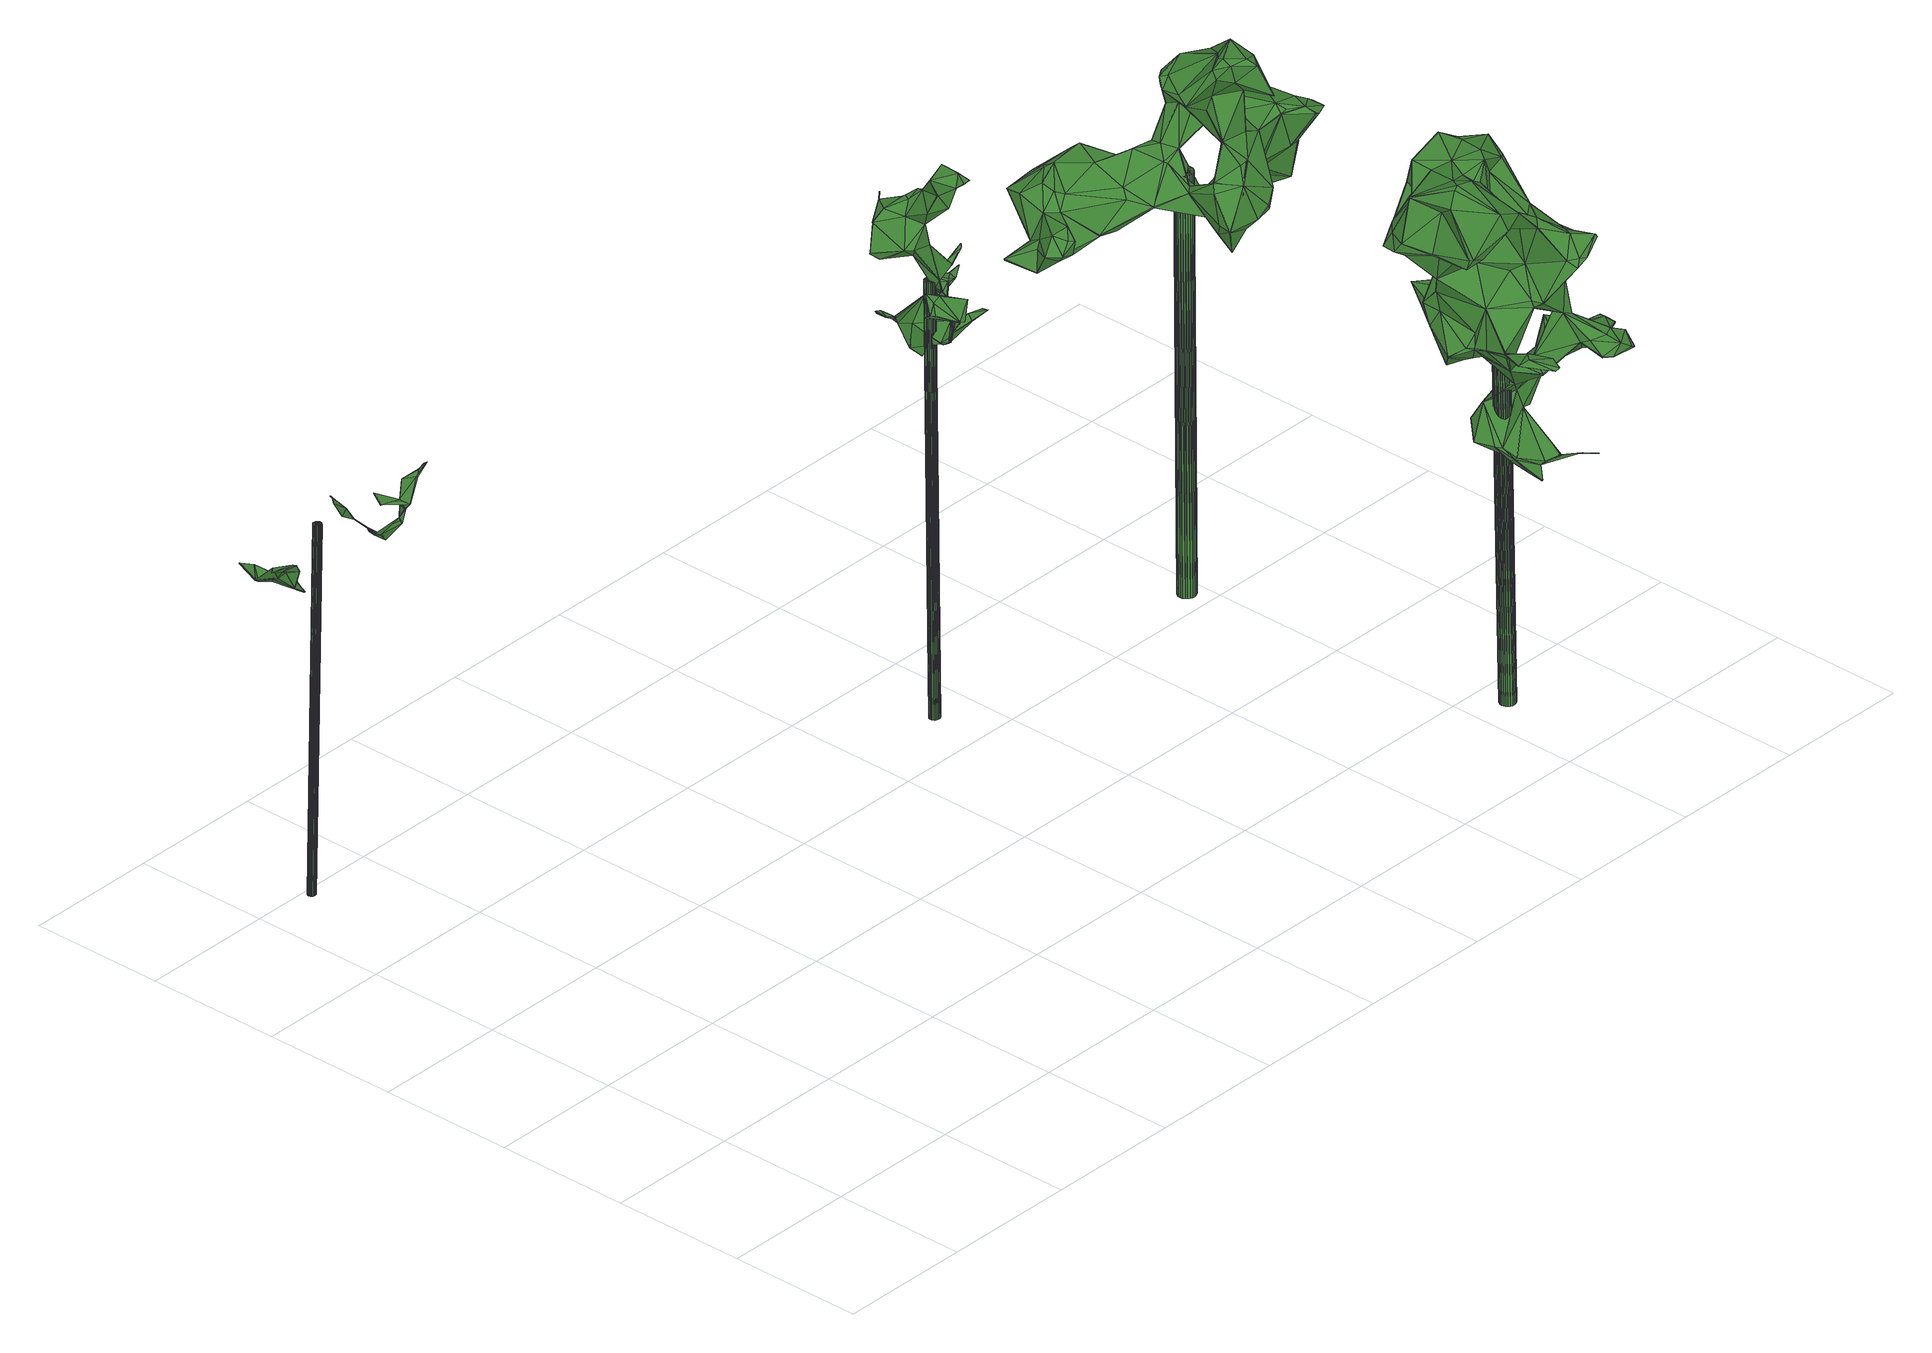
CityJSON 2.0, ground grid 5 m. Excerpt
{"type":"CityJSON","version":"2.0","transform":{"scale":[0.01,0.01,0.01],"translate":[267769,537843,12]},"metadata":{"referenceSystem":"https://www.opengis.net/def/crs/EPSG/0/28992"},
"CityObjects":{
"tree1":{"type":"SolitaryVegetationObject","attributes":{"gtid":176,"crown_width_m":4.03,"crown_median_z":27.04,"crown_r50_m":0.218,"crown_porosity":0.957,"trunk_H_m":14.08,"trunk_DBH_m":0.295,"trunk_radius_m":0.147,"trunk_base_height_m":12.96,"original_gtid":"192"},"geometry":[{"type":"Solid","lod":"3","boundaries":[[[[0,1,2]],[[3,4,5]],[[6,7,8]],[[6,8,9]],[[10,11,12]],[[3,13,4]],[[14,15,16]],[[17,18,19]],[[20,18,17]],[[21,22,23]],[[24,25,26]],[[11,26,25]],[[27,22,21]],[[28,29,5]],[[30,31,32]],[[33,34,35]],[[20,36,0]],[[17,37,20]],[[38,15,39]],[[40,41,42]],[[40,42,29]],[[43,44,45]],[[11,46,47]],[[11,47,48]],[[13,3,49]],[[4,13,50]],[[51,52,49]],[[51,53,52]],[[54,41,40]],[[24,55,47]],[[24,47,19]],[[4,50,28]],[[56,12,19]],[[50,13,57]],[[58,59,60]],[[38,59,58]],[[7,44,8]],[[61,56,10]],[[20,1,36]],[[0,36,1]],[[10,19,18]],[[19,10,56]],[[57,62,50]],[[35,9,43]],[[63,64,30]],[[5,53,51]],[[3,51,49]],[[33,35,43]],[[5,4,28]],[[0,18,20]],[[35,6,9]],[[44,65,45]],[[44,7,65]],[[66,34,67]],[[68,45,65]],[[44,9,8]],[[33,43,45]],[[10,18,46]],[[69,62,57]],[[70,62,69]],[[6,34,66]],[[33,45,68]],[[66,63,42]],[[5,51,3]],[[6,35,34]],[[71,58,72]],[[73,21,23]],[[74,27,75]],[[16,71,76]],[[74,22,27]],[[66,42,41]],[[75,77,74]],[[70,78,79]],[[33,78,67]],[[48,80,26]],[[76,26,80]],[[33,67,34]],[[81,12,56]],[[2,1,37]],[[2,37,46]],[[32,82,30]],[[9,44,43]],[[15,38,16]],[[1,20,37]],[[17,19,47]],[[49,57,13]],[[48,47,55]],[[15,14,83]],[[14,80,55]],[[15,83,39]],[[84,39,83]],[[85,86,73]],[[74,86,22]],[[87,49,52]],[[5,29,52]],[[5,52,53]],[[11,25,12]],[[12,25,19]],[[39,59,38]],[[38,58,16]],[[16,58,71]],[[88,89,75]],[[60,90,91]],[[72,90,71]],[[77,89,91]],[[77,75,89]],[[91,90,27]],[[60,92,90]],[[71,90,92]],[[27,90,75]],[[93,12,81]],[[81,61,93]],[[56,61,81]],[[93,10,12]],[[10,93,61]],[[48,26,11]],[[46,11,10]],[[67,78,94]],[[67,94,69]],[[54,95,41]],[[7,41,95]],[[73,23,85]],[[75,90,72]],[[88,75,72]],[[70,94,78]],[[69,94,70]],[[63,66,64]],[[66,67,64]],[[30,64,31]],[[89,88,60]],[[88,72,60]],[[58,60,72]],[[18,0,2]],[[18,2,46]],[[96,95,97]],[[54,97,95]],[[91,89,60]],[[64,67,31]],[[32,31,69]],[[67,69,31]],[[29,97,40]],[[28,97,29]],[[30,82,63]],[[24,19,25]],[[14,55,24]],[[24,26,14]],[[21,77,91]],[[27,21,91]],[[85,22,86]],[[73,86,21]],[[29,42,63]],[[50,97,28]],[[26,92,83]],[[26,83,14]],[[57,49,87]],[[40,97,54]],[[92,84,83]],[[85,23,22]],[[46,37,47]],[[77,21,86]],[[74,77,86]],[[37,17,47]],[[76,80,16]],[[32,69,82]],[[14,16,80]],[[55,80,48]],[[29,63,82]],[[84,59,39]],[[71,92,76]],[[26,76,92]],[[70,79,96]],[[62,70,96]],[[78,98,79]],[[62,96,97]],[[62,97,50]],[[87,82,69]],[[57,87,69]],[[87,52,82]],[[29,82,52]],[[68,79,98]],[[79,68,65]],[[79,65,96]],[[68,98,33]],[[78,33,98]],[[6,99,7]],[[92,59,84]],[[92,60,59]],[[96,65,95]],[[7,95,65]],[[66,99,6]],[[66,41,99]],[[7,99,41]],[[100,101,102]],[[100,102,103]],[[103,102,104]],[[103,104,105]],[[102,101,106]],[[102,106,104]],[[104,106,107]],[[104,107,105]],[[106,101,108]],[[106,108,107]],[[107,108,109]],[[107,109,105]],[[108,101,110]],[[108,110,109]],[[109,110,111]],[[109,111,105]],[[110,101,112]],[[110,112,111]],[[111,112,113]],[[111,113,105]],[[112,101,114]],[[112,114,113]],[[113,114,115]],[[113,115,105]],[[114,101,116]],[[114,116,115]],[[115,116,117]],[[115,117,105]],[[116,101,118]],[[116,118,117]],[[117,118,119]],[[117,119,105]],[[118,101,120]],[[118,120,119]],[[119,120,121]],[[119,121,105]],[[120,101,122]],[[120,122,121]],[[121,122,123]],[[121,123,105]],[[122,101,124]],[[122,124,123]],[[123,124,125]],[[123,125,105]],[[124,101,126]],[[124,126,125]],[[125,126,127]],[[125,127,105]],[[126,101,128]],[[126,128,127]],[[127,128,129]],[[127,129,105]],[[128,101,130]],[[128,130,129]],[[129,130,131]],[[129,131,105]],[[130,101,132]],[[130,132,131]],[[131,132,133]],[[131,133,105]],[[132,101,134]],[[132,134,133]],[[133,134,135]],[[133,135,105]],[[134,101,136]],[[134,136,135]],[[135,136,137]],[[135,137,105]],[[136,101,138]],[[136,138,137]],[[137,138,139]],[[137,139,105]],[[138,101,140]],[[138,140,139]],[[139,140,141]],[[139,141,105]],[[140,101,142]],[[140,142,141]],[[141,142,143]],[[141,143,105]],[[142,101,144]],[[142,144,143]],[[143,144,145]],[[143,145,105]],[[144,101,146]],[[144,146,145]],[[145,146,147]],[[145,147,105]],[[146,101,148]],[[146,148,147]],[[147,148,149]],[[147,149,105]],[[148,101,100]],[[148,100,149]],[[149,100,103]],[[149,103,105]]]]}]},
"tree2":{"type":"SolitaryVegetationObject","attributes":{"gtid":98,"crown_width_m":4.75,"crown_median_z":29.79,"crown_r50_m":0.295,"crown_porosity":0.935,"trunk_H_m":16.64,"trunk_DBH_m":0.398,"trunk_radius_m":0.199,"trunk_base_height_m":13.15,"original_gtid":"106"},"geometry":[{"type":"Solid","lod":"3","boundaries":[[[[150,151,152]],[[153,154,155]],[[156,157,155]],[[158,159,160]],[[161,162,163]],[[164,165,166]],[[167,166,165]],[[168,169,170]],[[171,172,173]],[[174,175,152]],[[176,177,178]],[[167,179,180]],[[181,182,183]],[[184,157,156]],[[153,185,186]],[[187,185,153]],[[188,152,175]],[[189,190,191]],[[192,193,185]],[[194,195,169]],[[196,197,198]],[[176,199,200]],[[201,172,171]],[[201,171,202]],[[203,204,152]],[[205,206,204]],[[207,208,209]],[[210,182,211]],[[212,195,194]],[[184,156,186]],[[174,152,206]],[[213,198,214]],[[215,216,217]],[[218,200,219]],[[211,182,181]],[[220,221,222]],[[223,222,221]],[[224,225,226]],[[227,205,228]],[[227,228,229]],[[154,230,155]],[[158,150,152]],[[209,218,231]],[[232,170,169]],[[233,234,235]],[[236,235,234]],[[202,237,201]],[[157,238,155]],[[157,184,238]],[[192,238,193]],[[231,239,209]],[[167,180,166]],[[240,196,241]],[[174,227,242]],[[161,243,162]],[[244,245,246]],[[205,247,228]],[[248,249,250]],[[238,184,193]],[[224,251,211]],[[252,249,253]],[[252,253,248]],[[231,254,181]],[[255,256,257]],[[202,258,259]],[[187,192,185]],[[203,205,204]],[[152,151,203]],[[260,261,237]],[[220,262,260]],[[222,262,220]],[[263,217,178]],[[264,265,266]],[[153,155,187]],[[238,187,155]],[[241,267,268]],[[151,269,270]],[[252,200,199]],[[257,256,232]],[[261,271,201]],[[272,273,197]],[[248,253,249]],[[274,172,271]],[[274,271,173]],[[274,173,172]],[[252,275,210]],[[270,269,276]],[[242,175,174]],[[242,227,175]],[[191,277,189]],[[278,279,280]],[[166,250,281]],[[282,283,246]],[[280,282,246]],[[284,268,285]],[[273,213,214]],[[236,286,235]],[[250,166,248]],[[287,159,158]],[[239,275,207]],[[183,275,239]],[[169,168,178]],[[203,270,205]],[[288,255,289]],[[255,290,170]],[[255,170,291]],[[281,199,216]],[[194,292,212]],[[151,270,203]],[[293,294,233]],[[244,294,293]],[[295,190,296]],[[297,226,225]],[[231,218,251]],[[198,197,214]],[[226,251,224]],[[298,161,299]],[[298,299,277]],[[250,249,281]],[[264,222,230]],[[155,230,156]],[[163,296,190]],[[163,190,189]],[[227,174,206]],[[227,206,205]],[[211,225,224]],[[285,282,300]],[[285,300,284]],[[190,298,191]],[[277,191,298]],[[301,267,213]],[[198,213,196]],[[210,275,182]],[[302,303,223]],[[293,304,289]],[[178,168,263]],[[285,305,266]],[[243,298,190]],[[289,165,306]],[[307,308,309]],[[243,190,295]],[[166,180,248]],[[244,310,245]],[[234,241,293]],[[264,262,222]],[[222,223,311]],[[222,311,186]],[[182,275,183]],[[201,237,261]],[[302,223,221]],[[220,260,237]],[[251,219,210]],[[260,262,264]],[[283,282,285]],[[309,308,158]],[[229,309,158]],[[305,285,267]],[[283,302,240]],[[234,283,240]],[[302,154,303]],[[240,272,196]],[[169,178,177]],[[169,177,194]],[[177,292,194]],[[276,269,312]],[[276,235,270]],[[296,163,162]],[[211,251,210]],[[288,290,255]],[[297,181,226]],[[204,313,152]],[[206,152,313]],[[206,313,204]],[[192,187,238]],[[186,156,230]],[[186,230,222]],[[153,303,154]],[[233,236,293]],[[233,276,236]],[[233,235,276]],[[312,314,307]],[[267,285,268]],[[301,213,258]],[[301,258,267]],[[281,249,252]],[[297,211,181]],[[270,247,205]],[[314,269,160]],[[168,290,263]],[[170,290,168]],[[166,215,164]],[[179,296,162]],[[166,281,215]],[[286,247,270]],[[295,296,179]],[[295,179,167]],[[243,161,298]],[[283,266,302]],[[285,266,283]],[[189,299,163]],[[163,299,161]],[[209,200,218]],[[282,278,310]],[[282,315,278]],[[241,234,240]],[[237,221,220]],[[295,316,243]],[[213,241,196]],[[167,316,295]],[[179,162,316]],[[181,183,231]],[[315,317,278]],[[280,279,317]],[[226,181,254]],[[297,225,211]],[[284,318,319]],[[277,299,189]],[[292,177,257]],[[255,177,289]],[[234,233,283]],[[259,258,213]],[[162,243,316]],[[200,320,219]],[[252,207,275]],[[319,180,179]],[[316,167,304]],[[179,304,319]],[[316,304,179]],[[293,284,304]],[[215,217,164]],[[304,284,319]],[[267,241,213]],[[321,271,261]],[[173,271,171]],[[271,321,322]],[[246,278,280]],[[246,233,294]],[[244,246,294]],[[226,254,251]],[[246,283,233]],[[231,183,239]],[[231,251,254]],[[307,286,236]],[[245,310,278]],[[278,317,279]],[[150,160,151]],[[269,151,160]],[[252,199,281]],[[199,176,216]],[[290,306,263]],[[290,288,306]],[[165,164,306]],[[282,323,315]],[[252,210,320]],[[280,323,282]],[[252,320,200]],[[252,208,207]],[[248,208,252]],[[248,180,208]],[[209,239,207]],[[153,223,303]],[[212,292,257]],[[304,167,165]],[[304,165,289]],[[193,184,185]],[[236,234,293]],[[227,229,188]],[[255,257,177]],[[293,289,177]],[[293,177,176]],[[302,272,240]],[[272,221,259]],[[270,235,286]],[[201,271,172]],[[257,232,212]],[[152,188,229]],[[158,152,229]],[[314,159,287]],[[160,159,314]],[[186,185,184]],[[312,269,314]],[[287,158,308]],[[287,308,291]],[[266,324,264]],[[212,232,195]],[[169,195,232]],[[202,259,237]],[[259,221,237]],[[246,245,278]],[[315,323,317]],[[302,221,272]],[[241,268,293]],[[272,197,196]],[[236,276,307]],[[312,307,276]],[[307,309,247]],[[247,286,307]],[[209,208,325]],[[180,325,208]],[[176,325,318]],[[209,325,176]],[[318,325,319]],[[310,244,300]],[[232,256,170]],[[310,300,282]],[[317,323,280]],[[218,219,251]],[[150,158,160]],[[230,265,264]],[[154,265,230]],[[188,175,227]],[[266,265,302]],[[214,197,273]],[[302,265,154]],[[216,215,281]],[[272,259,273]],[[273,259,213]],[[164,217,263]],[[266,321,324]],[[260,264,324]],[[260,324,261]],[[284,300,318]],[[244,318,300]],[[293,318,244]],[[176,318,293]],[[307,314,256]],[[170,287,291]],[[170,256,287]],[[314,287,256]],[[200,209,176]],[[255,291,308]],[[256,255,308]],[[256,308,307]],[[263,306,164]],[[289,306,288]],[[267,258,305]],[[178,217,176]],[[176,217,216]],[[153,311,223]],[[186,311,153]],[[180,319,325]],[[293,268,284]],[[266,322,321]],[[266,305,322]],[[271,322,171]],[[322,305,258]],[[322,258,171]],[[171,258,202]],[[247,309,228]],[[261,324,321]],[[229,228,309]],[[210,219,320]],[[326,327,328]],[[326,328,329]],[[329,328,330]],[[329,330,331]],[[328,327,332]],[[328,332,330]],[[330,332,333]],[[330,333,331]],[[332,327,334]],[[332,334,333]],[[333,334,335]],[[333,335,331]],[[334,327,336]],[[334,336,335]],[[335,336,337]],[[335,337,331]],[[336,327,338]],[[336,338,337]],[[337,338,339]],[[337,339,331]],[[338,327,340]],[[338,340,339]],[[339,340,341]],[[339,341,331]],[[340,327,342]],[[340,342,341]],[[341,342,343]],[[341,343,331]],[[342,327,344]],[[342,344,343]],[[343,344,345]],[[343,345,331]],[[344,327,346]],[[344,346,345]],[[345,346,347]],[[345,347,331]],[[346,327,348]],[[346,348,347]],[[347,348,349]],[[347,349,331]],[[348,327,350]],[[348,350,349]],[[349,350,351]],[[349,351,331]],[[350,327,352]],[[350,352,351]],[[351,352,353]],[[351,353,331]],[[352,327,354]],[[352,354,353]],[[353,354,355]],[[353,355,331]],[[354,327,356]],[[354,356,355]],[[355,356,357]],[[355,357,331]],[[356,327,358]],[[356,358,357]],[[357,358,359]],[[357,359,331]],[[358,327,360]],[[358,360,359]],[[359,360,361]],[[359,361,331]],[[360,327,362]],[[360,362,361]],[[361,362,363]],[[361,363,331]],[[362,327,364]],[[362,364,363]],[[363,364,365]],[[363,365,331]],[[364,327,366]],[[364,366,365]],[[365,366,367]],[[365,367,331]],[[366,327,368]],[[366,368,367]],[[367,368,369]],[[367,369,331]],[[368,327,370]],[[368,370,369]],[[369,370,371]],[[369,371,331]],[[370,327,372]],[[370,372,371]],[[371,372,373]],[[371,373,331]],[[372,327,374]],[[372,374,373]],[[373,374,375]],[[373,375,331]],[[374,327,326]],[[374,326,375]],[[375,326,329]],[[375,329,331]]]]}]},
"tree3":{"type":"SolitaryVegetationObject","attributes":{"gtid":100,"crown_width_m":7.13,"crown_median_z":28.07,"crown_r50_m":0.398,"crown_porosity":0.909,"trunk_H_m":14.99,"trunk_DBH_m":0.577,"trunk_radius_m":0.289,"trunk_base_height_m":13.08,"original_gtid":"108"},"geometry":[{"type":"Solid","lod":"3","boundaries":[[[[376,377,378]],[[379,380,381]],[[382,381,380]],[[383,384,385]],[[386,387,376]],[[388,386,376]],[[389,390,391]],[[392,393,394]],[[395,381,396]],[[397,398,399]],[[400,401,402]],[[403,404,405]],[[406,407,408]],[[409,410,411]],[[412,393,392]],[[413,414,415]],[[416,417,418]],[[419,420,421]],[[422,418,423]],[[422,423,424]],[[425,426,427]],[[426,428,427]],[[429,400,430]],[[392,431,432]],[[392,432,433]],[[426,434,435]],[[425,435,434]],[[384,436,385]],[[437,438,439]],[[430,400,402]],[[440,441,442]],[[440,442,443]],[[444,445,446]],[[401,447,448]],[[449,448,447]],[[450,451,378]],[[395,452,381]],[[395,439,452]],[[412,453,393]],[[454,424,455]],[[456,438,457]],[[458,459,460]],[[451,461,376]],[[451,376,378]],[[462,463,464]],[[465,394,466]],[[467,468,469]],[[394,408,407]],[[466,394,407]],[[443,470,471]],[[461,388,376]],[[472,473,474]],[[475,476,477]],[[394,393,408]],[[478,479,480]],[[478,481,479]],[[479,481,480]],[[459,412,392]],[[382,469,387]],[[482,483,484]],[[475,435,425]],[[485,453,412]],[[392,394,431]],[[394,465,431]],[[465,414,413]],[[451,450,461]],[[432,486,433]],[[487,410,488]],[[489,384,383]],[[427,475,425]],[[409,435,475]],[[489,490,384]],[[410,491,411]],[[409,426,435]],[[450,396,492]],[[407,406,493]],[[463,433,494]],[[495,496,497]],[[466,407,493]],[[498,499,500]],[[501,502,503]],[[502,419,504]],[[503,502,504]],[[478,480,505]],[[415,414,506]],[[414,507,506]],[[490,489,441]],[[439,395,437]],[[508,509,415]],[[378,395,450]],[[505,390,510]],[[382,511,381]],[[440,443,441]],[[512,513,514]],[[483,515,497]],[[516,517,518]],[[519,520,521]],[[490,436,384]],[[522,443,471]],[[403,523,524]],[[450,395,396]],[[433,459,392]],[[463,459,433]],[[393,525,408]],[[458,447,526]],[[454,527,528]],[[529,530,531]],[[532,533,512]],[[432,415,509]],[[453,429,534]],[[453,534,393]],[[535,536,537]],[[468,471,397]],[[467,471,468]],[[474,487,472]],[[498,538,499]],[[539,540,481]],[[541,441,489]],[[524,517,542]],[[525,393,543]],[[525,543,544]],[[418,545,546]],[[547,542,517]],[[508,497,403]],[[461,450,386]],[[386,388,461]],[[425,434,426]],[[381,511,548]],[[549,550,551]],[[488,410,552]],[[553,481,554]],[[555,482,556]],[[464,557,558]],[[465,413,431]],[[414,559,507]],[[545,528,560]],[[560,483,497]],[[382,467,469]],[[561,540,539]],[[562,505,563]],[[471,470,564]],[[565,564,470]],[[505,566,478]],[[547,517,516]],[[481,567,480]],[[391,390,505]],[[399,398,568]],[[569,529,570]],[[570,529,531]],[[569,571,529]],[[463,460,459]],[[572,573,530]],[[507,574,506]],[[575,573,576]],[[530,573,575]],[[459,458,412]],[[518,517,523]],[[484,483,577]],[[484,577,578]],[[579,445,580]],[[579,581,445]],[[445,558,557]],[[445,557,580]],[[582,551,583]],[[505,567,391]],[[480,567,505]],[[501,503,419]],[[514,513,584]],[[468,438,437]],[[501,419,502]],[[417,406,585]],[[417,585,424]],[[383,385,586]],[[559,466,587]],[[559,587,507]],[[413,432,431]],[[588,485,589]],[[415,506,495]],[[403,590,508]],[[582,591,580]],[[438,468,457]],[[445,539,558]],[[592,556,519]],[[458,589,412]],[[562,593,566]],[[409,411,426]],[[531,530,428]],[[475,477,409]],[[562,566,505]],[[568,398,471]],[[472,594,473]],[[489,523,541]],[[489,518,523]],[[517,524,523]],[[421,504,419]],[[488,382,380]],[[487,474,595]],[[402,596,597]],[[598,597,596]],[[487,599,472]],[[430,544,429]],[[524,557,403]],[[491,569,411]],[[565,470,521]],[[443,521,470]],[[427,476,475]],[[532,514,483]],[[426,411,531]],[[531,411,570]],[[569,570,411]],[[426,531,428]],[[535,596,401]],[[555,403,497]],[[463,600,460]],[[397,471,398]],[[504,511,503]],[[421,511,504]],[[383,586,518]],[[545,454,528]],[[383,518,489]],[[516,518,586]],[[494,601,464]],[[539,462,558]],[[413,415,432]],[[516,436,547]],[[547,436,490]],[[468,397,457]],[[397,456,457]],[[508,415,497]],[[415,495,497]],[[467,382,488]],[[488,599,487]],[[380,599,488]],[[560,546,545]],[[593,562,563]],[[428,444,427]],[[462,539,602]],[[424,585,544]],[[525,544,585]],[[396,511,421]],[[386,503,511]],[[586,385,603]],[[427,444,446]],[[427,446,476]],[[575,444,428]],[[481,553,539]],[[604,553,605]],[[493,417,574]],[[526,589,458]],[[588,589,526]],[[428,530,575]],[[494,464,463]],[[549,606,550]],[[491,595,569]],[[499,606,607]],[[525,585,406]],[[503,492,420]],[[512,514,532]],[[608,584,583]],[[609,483,560]],[[377,468,437]],[[565,521,520]],[[539,553,602]],[[448,449,554]],[[449,447,458]],[[449,458,460]],[[418,422,545]],[[582,564,551]],[[549,551,564]],[[536,593,533]],[[448,593,536]],[[610,565,520]],[[377,437,395]],[[416,574,417]],[[602,553,604]],[[429,544,543]],[[438,452,439]],[[579,575,576]],[[575,445,444]],[[539,445,575]],[[503,420,419]],[[505,510,563]],[[465,559,414]],[[566,448,554]],[[405,442,541]],[[386,511,611]],[[609,560,528]],[[566,554,478]],[[478,554,481]],[[593,563,533]],[[533,563,510]],[[612,557,524]],[[438,456,452]],[[390,389,510]],[[510,389,533]],[[513,533,389]],[[553,554,449]],[[601,590,403]],[[377,395,378]],[[575,579,539]],[[613,506,574]],[[443,542,441]],[[520,614,610]],[[452,379,381]],[[462,600,463]],[[464,558,462]],[[481,540,567]],[[546,560,496]],[[560,497,496]],[[465,466,559]],[[408,525,406]],[[605,602,604]],[[553,449,605]],[[605,449,460]],[[380,379,599]],[[508,590,494]],[[601,494,590]],[[471,467,552]],[[471,552,522]],[[488,552,467]],[[391,540,389]],[[514,577,483]],[[482,515,483]],[[497,515,555]],[[482,555,515]],[[555,592,403]],[[396,381,548]],[[498,482,615]],[[538,616,499]],[[391,567,540]],[[400,429,617]],[[484,578,615]],[[618,402,619]],[[527,454,455]],[[576,620,579]],[[621,620,576]],[[538,622,578]],[[556,482,498]],[[377,376,469]],[[421,492,396]],[[568,471,623]],[[581,612,624]],[[613,416,546]],[[613,574,416]],[[607,606,549]],[[405,404,521]],[[500,614,520]],[[533,625,536]],[[537,536,625]],[[576,594,621]],[[547,490,542]],[[572,594,573]],[[594,576,573]],[[472,626,594]],[[400,447,401]],[[617,447,400]],[[377,469,468]],[[546,416,418]],[[583,591,582]],[[523,403,405]],[[523,405,541]],[[580,591,579]],[[583,627,591]],[[500,499,607]],[[474,572,571]],[[454,545,422]],[[454,422,424]],[[382,611,511]],[[417,424,423]],[[417,423,418]],[[617,526,447]],[[466,493,587]],[[535,537,596]],[[401,596,402]],[[621,623,620]],[[568,623,621]],[[616,538,628]],[[578,628,538]],[[629,628,608]],[[551,550,583]],[[533,513,512]],[[592,404,403]],[[627,583,584]],[[627,584,389]],[[609,532,483]],[[625,532,537]],[[609,537,532]],[[609,528,537]],[[625,533,532]],[[389,584,513]],[[626,472,599]],[[626,599,379]],[[399,452,397]],[[456,397,452]],[[473,572,474]],[[460,600,605]],[[602,600,462]],[[605,600,602]],[[506,496,495]],[[506,613,496]],[[496,613,546]],[[455,424,544]],[[382,387,611]],[[386,611,387]],[[448,566,593]],[[549,565,610]],[[564,565,549]],[[507,587,574]],[[574,587,493]],[[607,614,500]],[[610,614,549]],[[549,614,607]],[[580,612,582]],[[582,612,564]],[[581,564,612]],[[583,629,608]],[[594,572,473]],[[564,581,471]],[[406,417,493]],[[612,580,557]],[[508,630,509]],[[386,492,503]],[[450,492,386]],[[612,443,624]],[[522,624,443]],[[448,536,535]],[[448,535,401]],[[402,618,430]],[[527,455,631]],[[631,619,402]],[[631,455,619]],[[455,618,619]],[[544,430,618]],[[544,618,455]],[[402,597,631]],[[597,598,631]],[[527,631,598]],[[492,421,420]],[[528,527,598]],[[528,598,537]],[[541,442,441]],[[539,579,591]],[[561,591,627]],[[561,627,540]],[[539,591,561]],[[464,601,557]],[[557,601,403]],[[592,555,556]],[[499,616,606]],[[412,589,485]],[[556,498,632]],[[500,632,498]],[[520,632,500]],[[519,556,632]],[[632,520,519]],[[494,630,508]],[[584,577,514]],[[571,569,595]],[[571,595,474]],[[410,595,491]],[[487,595,410]],[[443,524,542]],[[443,612,524]],[[581,623,471]],[[543,393,534]],[[543,534,429]],[[441,542,490]],[[389,540,633]],[[389,633,627]],[[627,633,540]],[[469,376,387]],[[396,548,511]],[[568,626,399]],[[621,626,568]],[[594,626,621]],[[529,572,530]],[[571,572,529]],[[452,626,379]],[[452,399,626]],[[409,634,410]],[[410,634,552]],[[445,634,446]],[[581,634,445]],[[624,634,581]],[[522,634,624]],[[552,634,522]],[[477,634,409]],[[476,634,477]],[[446,634,476]],[[579,623,581]],[[579,620,623]],[[586,603,516]],[[498,622,538]],[[615,578,622]],[[616,628,550]],[[583,550,628]],[[484,615,482]],[[498,615,622]],[[616,550,606]],[[630,486,509]],[[509,486,432]],[[433,486,494]],[[494,486,630]],[[519,521,404]],[[519,404,592]],[[526,617,588]],[[436,603,385]],[[516,603,436]],[[485,588,453]],[[429,453,588]],[[617,429,588]],[[598,596,537]],[[583,628,629]],[[584,628,577]],[[584,608,628]],[[578,577,628]],[[521,443,442]],[[405,521,442]],[[635,636,637]],[[635,637,638]],[[638,637,639]],[[638,639,640]],[[637,636,641]],[[637,641,639]],[[639,641,642]],[[639,642,640]],[[641,636,643]],[[641,643,642]],[[642,643,644]],[[642,644,640]],[[643,636,645]],[[643,645,644]],[[644,645,646]],[[644,646,640]],[[645,636,647]],[[645,647,646]],[[646,647,648]],[[646,648,640]],[[647,636,649]],[[647,649,648]],[[648,649,650]],[[648,650,640]],[[649,636,651]],[[649,651,650]],[[650,651,652]],[[650,652,640]],[[651,636,653]],[[651,653,652]],[[652,653,654]],[[652,654,640]],[[653,636,655]],[[653,655,654]],[[654,655,656]],[[654,656,640]],[[655,636,657]],[[655,657,656]],[[656,657,658]],[[656,658,640]],[[657,636,659]],[[657,659,658]],[[658,659,660]],[[658,660,640]],[[659,636,661]],[[659,661,660]],[[660,661,662]],[[660,662,640]],[[661,636,663]],[[661,663,662]],[[662,663,664]],[[662,664,640]],[[663,636,665]],[[663,665,664]],[[664,665,666]],[[664,666,640]],[[665,636,667]],[[665,667,666]],[[666,667,668]],[[666,668,640]],[[667,636,669]],[[667,669,668]],[[668,669,670]],[[668,670,640]],[[669,636,671]],[[669,671,670]],[[670,671,672]],[[670,672,640]],[[671,636,673]],[[671,673,672]],[[672,673,674]],[[672,674,640]],[[673,636,675]],[[673,675,674]],[[674,675,676]],[[674,676,640]],[[675,636,677]],[[675,677,676]],[[676,677,678]],[[676,678,640]],[[677,636,679]],[[677,679,678]],[[678,679,680]],[[678,680,640]],[[679,636,681]],[[679,681,680]],[[680,681,682]],[[680,682,640]],[[681,636,683]],[[681,683,682]],[[682,683,684]],[[682,684,640]],[[683,636,635]],[[683,635,684]],[[684,635,638]],[[684,638,640]]]]}]},
"tree4":{"type":"SolitaryVegetationObject","attributes":{"gtid":76,"crown_width_m":7.72,"crown_median_z":28.93,"crown_r50_m":0.379,"crown_porosity":0.909,"trunk_H_m":15.85,"trunk_DBH_m":0.655,"trunk_radius_m":0.328,"trunk_base_height_m":13.08,"original_gtid":"81"},"geometry":[{"type":"Solid","lod":"3","boundaries":[[[[685,686,687]],[[688,689,690]],[[691,692,693]],[[694,695,696]],[[697,698,699]],[[695,694,700]],[[701,702,703]],[[704,705,706]],[[707,708,709]],[[710,707,709]],[[711,692,712]],[[713,714,715]],[[716,714,713]],[[699,717,697]],[[718,719,720]],[[721,722,723]],[[721,723,724]],[[689,725,690]],[[726,727,728]],[[729,730,731]],[[731,698,697]],[[712,692,691]],[[699,722,717]],[[730,732,733]],[[701,705,704]],[[729,731,697]],[[734,735,708]],[[736,737,738]],[[739,737,736]],[[740,728,727]],[[741,740,727]],[[734,742,735]],[[712,743,744]],[[729,745,746]],[[698,747,723]],[[748,749,750]],[[751,752,742]],[[753,754,755]],[[756,757,706]],[[727,738,737]],[[758,759,760]],[[761,753,762]],[[708,735,709]],[[763,707,764]],[[765,757,766]],[[691,767,712]],[[740,729,746]],[[740,730,729]],[[708,707,763]],[[719,702,720]],[[685,768,769]],[[700,770,695]],[[771,772,773]],[[727,737,774]],[[747,775,776]],[[741,777,778]],[[779,780,721]],[[781,782,751]],[[783,784,781]],[[749,742,750]],[[721,724,779]],[[704,706,785]],[[720,786,718]],[[787,719,718]],[[788,700,694]],[[789,790,791]],[[792,701,704]],[[793,775,747]],[[794,701,795]],[[694,787,788]],[[787,718,788]],[[772,796,758]],[[797,688,798]],[[762,799,796]],[[742,752,750]],[[708,800,734]],[[801,685,796]],[[802,803,804]],[[802,805,803]],[[763,802,804]],[[763,804,708]],[[685,806,768]],[[807,793,797]],[[690,685,688]],[[778,808,768]],[[764,707,710]],[[795,760,794]],[[704,791,809]],[[763,810,811]],[[812,813,726]],[[773,814,771]],[[757,756,815]],[[741,727,774]],[[816,766,702]],[[703,702,766]],[[757,815,766]],[[781,817,783]],[[694,696,818]],[[787,819,719]],[[713,820,716]],[[821,755,754]],[[695,822,818]],[[695,818,696]],[[747,823,793]],[[824,825,770]],[[715,746,713]],[[745,713,746]],[[699,698,723]],[[699,723,722]],[[712,744,711]],[[703,756,706]],[[756,703,815]],[[746,826,740]],[[827,826,746]],[[723,775,828]],[[764,829,810]],[[815,703,766]],[[818,830,694]],[[743,830,818]],[[745,729,780]],[[774,777,741]],[[831,832,821]],[[694,819,787]],[[833,777,774]],[[761,739,834]],[[761,834,753]],[[716,820,714]],[[835,797,798]],[[836,837,823]],[[734,800,742]],[[751,742,800]],[[836,823,747]],[[788,786,700]],[[824,700,786]],[[805,837,836]],[[748,810,829]],[[785,744,704]],[[822,838,839]],[[701,792,795]],[[701,703,706]],[[772,758,792]],[[839,814,773]],[[840,750,752]],[[789,841,790]],[[832,835,821]],[[755,821,835]],[[788,718,786]],[[799,842,801]],[[843,844,810]],[[772,792,809]],[[778,768,845]],[[757,765,785]],[[726,738,727]],[[846,847,848]],[[755,842,753]],[[762,753,842]],[[723,747,776]],[[763,764,810]],[[697,780,729]],[[717,780,697]],[[835,832,807]],[[831,807,832]],[[849,754,834]],[[807,797,835]],[[817,850,783]],[[743,767,819]],[[817,851,850]],[[687,686,808]],[[711,852,692]],[[758,795,792]],[[793,807,853]],[[854,855,856]],[[706,757,785]],[[772,809,773]],[[851,733,857]],[[733,803,805]],[[840,858,846]],[[722,780,717]],[[759,859,760]],[[860,760,859]],[[838,861,839]],[[730,733,731]],[[859,759,862]],[[721,780,722]],[[746,715,827]],[[768,863,769]],[[808,769,863]],[[808,863,768]],[[813,854,738]],[[812,854,813]],[[836,731,733]],[[847,846,864]],[[847,864,865]],[[848,725,846]],[[806,725,848]],[[735,866,709]],[[710,709,866]],[[784,858,840]],[[783,858,784]],[[786,860,824]],[[850,858,783]],[[786,720,867]],[[786,867,794]],[[733,732,857]],[[868,857,732]],[[761,796,772]],[[762,796,761]],[[781,784,782]],[[802,763,811]],[[820,812,714]],[[780,779,854]],[[780,854,820]],[[736,856,831]],[[869,758,796]],[[869,759,758]],[[731,747,698]],[[836,747,731]],[[870,861,838]],[[760,795,758]],[[866,749,829]],[[816,702,767]],[[719,767,702]],[[814,871,771]],[[834,754,753]],[[843,793,844]],[[739,761,772]],[[739,772,774]],[[771,774,772]],[[762,842,799]],[[706,705,701]],[[715,714,827]],[[860,794,760]],[[701,867,702]],[[713,780,820]],[[766,816,765]],[[687,796,685]],[[869,796,687]],[[825,859,872]],[[801,842,835]],[[835,842,755]],[[790,773,791]],[[820,854,812]],[[801,796,799]],[[693,692,852]],[[867,720,702]],[[713,745,780]],[[801,835,685]],[[751,782,752]],[[860,859,825]],[[764,710,829]],[[785,711,744]],[[873,693,852]],[[874,864,846]],[[845,847,865]],[[726,875,812]],[[704,744,743]],[[858,850,874]],[[776,775,723]],[[798,685,835]],[[688,685,798]],[[712,767,743]],[[738,856,736]],[[738,854,856]],[[822,876,818]],[[741,845,877]],[[809,792,704]],[[870,839,861]],[[860,825,824]],[[794,867,701]],[[714,875,827]],[[688,843,810]],[[797,843,688]],[[793,843,797]],[[732,878,868]],[[769,879,685]],[[865,880,833]],[[769,808,879]],[[870,871,814]],[[845,768,806]],[[708,804,800]],[[786,794,860]],[[856,855,807]],[[853,807,855]],[[840,782,784]],[[840,752,782]],[[781,800,804]],[[781,751,800]],[[881,870,825]],[[838,825,870]],[[881,882,870]],[[814,839,870]],[[689,846,725]],[[765,852,711]],[[869,880,759]],[[687,833,880]],[[730,878,732]],[[711,785,765]],[[848,845,806]],[[840,689,750]],[[846,689,840]],[[759,880,862]],[[811,805,802]],[[741,778,845]],[[883,741,877]],[[809,791,773]],[[849,831,754]],[[821,754,831]],[[687,880,869]],[[822,770,838]],[[695,770,822]],[[813,738,726]],[[736,884,739]],[[831,884,736]],[[834,739,884]],[[841,704,743]],[[690,725,685]],[[685,725,806]],[[825,872,881]],[[865,877,845]],[[883,877,865]],[[733,851,803]],[[865,857,868]],[[691,693,767]],[[774,871,833]],[[882,833,871]],[[845,837,847]],[[823,837,845]],[[882,871,870]],[[774,771,871]],[[810,885,811]],[[733,805,836]],[[811,885,805]],[[817,803,851]],[[804,803,781]],[[841,876,790]],[[817,781,803]],[[790,822,839]],[[848,847,885]],[[750,689,748]],[[790,839,773]],[[816,767,693]],[[819,767,719]],[[687,778,777]],[[687,777,833]],[[748,829,749]],[[779,855,854]],[[825,838,770]],[[807,831,856]],[[810,844,885]],[[848,885,844]],[[824,770,700]],[[793,823,844]],[[844,823,845]],[[848,844,845]],[[833,886,865]],[[857,865,886]],[[865,868,883]],[[855,779,828]],[[855,828,853]],[[878,741,883]],[[878,883,868]],[[688,748,689]],[[748,688,810]],[[793,828,775]],[[749,866,742]],[[805,885,847]],[[827,887,826]],[[879,686,685]],[[808,686,879]],[[793,853,828]],[[742,866,735]],[[819,830,743]],[[819,694,830]],[[790,876,822]],[[693,873,816]],[[765,816,873]],[[740,878,730]],[[687,808,778]],[[728,875,726]],[[841,743,876]],[[743,818,876]],[[704,841,789]],[[873,852,765]],[[741,878,740]],[[882,886,833]],[[774,737,739]],[[866,829,710]],[[851,857,886]],[[850,851,886]],[[850,886,881]],[[881,886,882]],[[847,837,805]],[[858,874,846]],[[850,862,874]],[[862,880,874]],[[724,723,828]],[[724,828,779]],[[827,875,887]],[[728,887,875]],[[880,865,864]],[[874,880,864]],[[812,875,714]],[[740,826,887]],[[740,887,728]],[[862,872,859]],[[850,872,862]],[[881,872,850]],[[704,789,791]],[[849,884,831]],[[834,884,849]],[[888,889,890]],[[888,890,891]],[[891,890,892]],[[891,892,893]],[[890,889,894]],[[890,894,892]],[[892,894,895]],[[892,895,893]],[[894,889,896]],[[894,896,895]],[[895,896,897]],[[895,897,893]],[[896,889,898]],[[896,898,897]],[[897,898,899]],[[897,899,893]],[[898,889,900]],[[898,900,899]],[[899,900,901]],[[899,901,893]],[[900,889,902]],[[900,902,901]],[[901,902,903]],[[901,903,893]],[[902,889,904]],[[902,904,903]],[[903,904,905]],[[903,905,893]],[[904,889,906]],[[904,906,905]],[[905,906,907]],[[905,907,893]],[[906,889,908]],[[906,908,907]],[[907,908,909]],[[907,909,893]],[[908,889,910]],[[908,910,909]],[[909,910,911]],[[909,911,893]],[[910,889,912]],[[910,912,911]],[[911,912,913]],[[911,913,893]],[[912,889,914]],[[912,914,913]],[[913,914,915]],[[913,915,893]],[[914,889,916]],[[914,916,915]],[[915,916,917]],[[915,917,893]],[[916,889,918]],[[916,918,917]],[[917,918,919]],[[917,919,893]],[[918,889,920]],[[918,920,919]],[[919,920,921]],[[919,921,893]],[[920,889,922]],[[920,922,921]],[[921,922,923]],[[921,923,893]],[[922,889,924]],[[922,924,923]],[[923,924,925]],[[923,925,893]],[[924,889,926]],[[924,926,925]],[[925,926,927]],[[925,927,893]],[[926,889,928]],[[926,928,927]],[[927,928,929]],[[927,929,893]],[[928,889,930]],[[928,930,929]],[[929,930,931]],[[929,931,893]],[[930,889,932]],[[930,932,931]],[[931,932,933]],[[931,933,893]],[[932,889,934]],[[932,934,933]],[[933,934,935]],[[933,935,893]],[[934,889,936]],[[934,936,935]],[[935,936,937]],[[935,937,893]],[[936,889,888]],[[936,888,937]],[[937,888,891]],[[937,891,893]]]]}]}
},
"vertices":[
[432,2165,1767],[445,2187,1747],[426,2192,1733],[260,2715,1195],[271,2703,1201],[259,2714,1194],[107,2494,1363],[184,2490,1332],[156,2480,1369],[114,2464,1394],[310,2173,1679],[347,2184,1621],[309,2173,1677],[271,2703,1203],[352,2199,1556],[329,2250,1483],[330,2251,1484],[409,2184,1712],[407,2185,1714],[342,2155,1652],[434,2164,1765],[186,2349,1668],[186,2351,1668],[151,2326,1701],[349,2182,1620],[347,2182,1621],[341,2202,1583],[227,2330,1618],[278,2641,1183],[217,2638,1216],[117,2690,1308],[118,2689,1310],[119,2691,1310],[98,2529,1369],[98,2528,1367],[66,2505,1375],[434,2165,1766],[428,2191,1731],[282,2278,1526],[273,2248,1529],[256,2534,1199],[189,2516,1253],[171,2590,1265],[114,2466,1396],[157,2481,1371],[159,2497,1364],[383,2230,1698],[390,2206,1679],[383,2237,1597],[236,2717,1222],[279,2641,1185],[209,2717,1203],[206,2697,1217],[208,2716,1202],[258,2533,1200],[393,2221,1595],[229,2180,1693],[227,2650,1236],[283,2287,1535],[282,2286,1536],[262,2325,1560],[261,2241,1697],[213,2613,1248],[127,2617,1267],[82,2589,1304],[184,2492,1332],[144,2548,1299],[84,2589,1305],[163,2514,1353],[160,2663,1297],[177,2571,1283],[284,2286,1537],[264,2327,1560],[149,2327,1700],[195,2354,1642],[232,2355,1582],[294,2240,1526],[194,2353,1641],[145,2550,1301],[170,2538,1309],[352,2201,1557],[228,2180,1691],[152,2665,1285],[293,2238,1525],[262,2233,1544],[150,2327,1702],[185,2350,1668],[216,2686,1230],[233,2351,1575],[232,2349,1576],[264,2326,1561],[226,2328,1618],[263,2234,1545],[261,2240,1695],[128,2617,1269],[217,2532,1259],[218,2533,1261],[257,2535,1201],[152,2523,1329],[152,2521,1327],[240,2475,96],[225,2475,96],[239,2479,96],[245,2455,1504],[245,2459,1504],[230,2455,1504],[238,2482,96],[243,2462,1504],[236,2485,96],[241,2466,1504],[233,2488,96],[238,2468,1504],[229,2489,96],[234,2469,1504],[225,2490,96],[231,2470,1504],[221,2489,96],[227,2469,1505],[218,2488,96],[223,2468,1505],[215,2486,96],[220,2466,1504],[212,2483,96],[218,2463,1504],[211,2479,96],[216,2459,1504],[210,2475,96],[216,2455,1504],[211,2471,96],[216,2452,1504],[212,2468,96],[218,2448,1504],[215,2465,96],[220,2445,1504],[217,2462,96],[223,2443,1504],[221,2461,96],[227,2441,1504],[225,2460,96],[230,2440,1504],[229,2461,96],[234,2441,1504],[232,2462,96],[238,2442,1504],[235,2465,96],[241,2445,1504],[238,2468,96],[243,2448,1504],[239,2471,96],[245,2451,1504],
[2162,1401,1803],[2232,1451,1835],[2139,1398,1814],[2331,1666,2090],[2379,1663,2021],[2418,1645,2136],[2388,1702,2168],[2403,1648,2153],[2152,1434,1790],[2181,1465,1781],[2193,1461,1788],[2125,1729,1727],[2159,1736,1693],[2124,1731,1726],[2302,1628,1560],[2283,1735,1600],[2285,1746,1502],[2220,1741,1629],[2293,1583,1584],[2348,1534,1662],[2273,1551,1645],[2332,1921,1968],[2384,1967,1955],[2384,1966,1954],[2047,1464,1848],[2046,1463,1846],[2345,1622,1633],[2358,1574,1668],[2310,1598,1588],[2219,1764,1638],[2283,1737,1600],[2490,1844,1643],[2461,1834,1622],[2454,1836,1635],[2374,1617,2175],[2347,1603,2138],[2317,1689,2145],[2348,1603,2137],[2080,1475,1831],[2088,1718,1745],[2128,1710,1706],[2082,1708,1745],[2354,1575,2161],[2355,1576,2163],[2397,1533,1687],[2382,1498,1703],[2212,1705,1922],[2149,1796,1902],[2175,1775,1878],[2386,1712,1563],[2435,1721,1603],[2331,1922,1970],[2239,1867,1948],[2167,1513,1851],[2127,1503,1847],[2135,1544,1862],[2080,1476,1833],[2422,1743,1596],[2392,1726,1569],[2433,1722,1605],[2451,1794,1600],[2563,1806,1616],[2383,1498,1705],[2214,1782,1859],[2149,1798,1903],[2354,1703,1528],[2360,1704,1537],[2303,1628,1561],[2493,1766,1645],[2451,1760,1615],[2344,1803,2015],[2301,1781,1978],[2370,1769,2052],[2288,1675,2038],[2584,1801,1653],[2583,1802,1652],[2540,1804,1643],[2079,1477,1832],[2127,1505,1845],[2107,1478,1819],[2391,1713,2065],[2493,1767,1647],[2347,1535,1664],[2307,1637,1794],[2306,1639,1795],[2262,1589,1790],[2263,1589,1788],[2282,1856,1985],[2385,1578,2161],[2449,1760,1617],[2234,1682,1923],[2282,1730,1860],[2045,1465,1847],[2177,1711,1686],[2388,1701,1754],[2428,1692,1772],[2427,1691,1774],[2204,1554,1819],[2312,1748,1558],[2328,1732,1459],[2287,1747,1502],[2532,1770,1642],[2393,1727,1567],[2353,1705,1529],[2506,1776,1648],[2273,1553,1646],[2273,1551,1647],[2359,1561,1676],[2241,1866,1947],[2240,1865,1948],[2355,1828,2014],[2353,1839,2007],[2381,1799,2040],[2300,1613,1563],[2383,1798,2039],[2383,1727,2036],[2334,1754,1975],[2257,1781,1870],[2318,1722,1869],[2227,1472,1779],[2206,1554,1821],[2333,1921,1970],[2213,1707,1921],[2151,1797,1903],[2385,1966,1955],[2450,1793,1602],[2264,1587,1790],[2083,1708,1747],[2466,1702,1796],[2478,1699,1810],[2477,1698,1811],[2328,1731,1458],[2430,1715,1779],[2349,1719,1873],[2349,1718,1727],[2348,1721,1871],[2226,1578,1788],[2184,1478,1684],[2308,1599,1590],[2343,1622,1632],[2292,1585,1586],[2184,1479,1683],[2396,1533,1689],[2310,1662,1749],[2390,1695,1769],[2189,1721,1665],[2157,1737,1691],[2544,1811,1634],[2130,1709,1708],[2090,1717,1746],[2388,1703,1756],[2255,1780,1872],[2325,1716,1964],[2289,1674,2036],[2324,1720,1694],[2298,1800,1917],[2302,1629,1562],[2220,1496,1738],[2183,1480,1685],[2180,1467,1781],[2431,1714,1778],[2330,1668,2090],[2226,1488,1758],[2107,1476,1821],[2221,1494,1738],[2487,1709,1818],[2191,1723,1667],[2488,1707,1818],[2350,1716,1725],[2326,1722,1694],[2424,1742,1594],[2354,1838,2005],[2315,1853,1960],[2486,1708,1819],[2357,1827,2012],[2326,1720,1693],[2345,1675,115],[2325,1675,115],[2344,1680,115],[2323,1678,1780],[2323,1683,1780],[2304,1678,1779],[2342,1685,115],[2321,1688,1780],[2339,1689,115],[2318,1692,1779],[2335,1692,115],[2314,1695,1779],[2330,1694,115],[2309,1697,1779],[2325,1695,115],[2304,1698,1779],[2320,1694,115],[2298,1697,1779],[2315,1692,115],[2294,1695,1779],[2311,1689,115],[2290,1692,1779],[2308,1685,115],[2286,1688,1779],[2306,1680,115],[2284,1683,1779],[2305,1675,115],[2284,1678,1779],[2306,1670,115],[2284,1673,1779],[2308,1665,115],[2286,1668,1779],[2311,1661,115],[2290,1664,1779],[2315,1658,115],[2294,1661,1779],[2320,1656,115],[2298,1659,1779],[2325,1655,115],[2303,1658,1779],[2330,1656,115],[2309,1659,1779],[2335,1658,115],[2314,1661,1779],[2339,1661,115],[2318,1664,1780],[2342,1665,115],[2321,1668,1780],[2344,1670,115],[2323,1673,1780],
[3531,258,1117],[3532,348,1128],[3539,288,1097],[3744,389,1174],[3743,386,1175],[3708,385,1182],[3708,382,1184],[3388,70,1644],[3452,14,1594],[3473,16,1596],[3599,210,1087],[3555,271,1108],[3546,153,1078],[3786,535,1732],[3905,506,1719],[3862,406,1663],[3553,261,2040],[3464,385,2153],[3426,229,2110],[3568,324,1085],[3624,283,1060],[3631,431,1276],[3657,422,1316],[3698,424,1335],[3749,512,2057],[3786,542,2039],[3773,592,2099],[3494,352,1668],[3445,356,1539],[3441,303,1556],[3314,518,2108],[3378,382,2159],[3400,390,2165],[3838,154,1451],[3856,263,1387],[3938,211,1442],[3571,316,2021],[3380,260,1947],[3326,284,1923],[3405,383,1889],[3310,589,1945],[3341,533,2078],[3345,620,1957],[3762,175,1069],[3718,226,1060],[3720,228,1058],[3487,652,1995],[3474,602,2074],[3457,637,2129],[3860,52,1479],[3896,113,1502],[3815,57,1512],[3854,138,1518],[3619,469,2127],[3646,510,2134],[3448,213,2044],[3502,318,1983],[3664,282,1922],[3876,53,1472],[3874,54,1470],[3470,83,1578],[3512,420,1127],[3563,478,1169],[3539,440,1115],[3472,251,1550],[3428,190,1576],[3441,300,1554],[3510,262,1462],[3812,116,1521],[3742,242,1583],[3766,146,1508],[3760,402,1923],[3761,403,1920],[3814,298,1845],[3590,242,1052],[3563,226,1067],[3659,429,1201],[3552,428,2088],[3498,695,2005],[3607,657,2156],[3626,452,1220],[3575,437,1244],[3696,314,1936],[3666,282,1924],[3762,230,1880],[3546,155,1075],[3731,168,1787],[3709,196,1814],[3630,227,1678],[3333,259,1967],[3312,339,2134],[3678,384,1261],[3573,434,1244],[3552,330,1123],[3498,369,1479],[3605,324,1342],[3845,414,1324],[3875,443,1429],[3939,380,1378],[3788,65,1469],[3762,88,1470],[3763,89,1467],[3940,371,1748],[3940,370,1746],[3939,381,1736],[3898,344,1746],[3441,575,1624],[3552,590,1761],[3559,621,1612],[3563,351,2005],[3636,335,1928],[3891,375,1334],[3794,368,1303],[3351,83,1630],[3455,84,1584],[3945,242,1421],[3654,239,1061],[3311,517,2106],[3679,347,1754],[3385,455,1886],[3335,555,1859],[3424,501,1751],[3465,568,1528],[3468,567,1528],[3459,490,1415],[3797,136,1068],[3799,139,1068],[3761,175,1073],[3764,176,1071],[3946,479,1737],[3313,421,1926],[3314,420,1930],[3539,434,1789],[3519,445,1891],[3885,588,1763],[3719,228,1062],[3707,636,1701],[3709,634,1698],[3647,617,1658],[3459,535,1676],[3498,98,1591],[3463,164,1587],[3421,107,1636],[3437,386,1530],[3394,427,1497],[3445,355,1535],[3632,229,1402],[3420,202,1594],[3475,251,1552],[3437,440,2144],[3712,368,1916],[3532,668,1999],[3521,660,1952],[3994,288,1432],[3883,267,1470],[3939,212,1446],[3624,594,1782],[3751,647,1768],[3537,442,2095],[3686,473,1926],[3716,489,1830],[3655,611,1964],[3527,655,1535],[3746,238,1716],[3829,378,1743],[3418,203,1592],[3462,163,1583],[3527,480,2107],[3541,541,2129],[3365,639,1933],[3289,610,1895],[3478,120,1583],[3624,281,1063],[3476,432,1453],[3517,531,1594],[3581,460,1605],[3728,301,1407],[3855,222,1831],[3821,326,1821],[3457,532,1674],[3481,539,1588],[3623,259,1651],[3631,226,1675],[3327,274,1961],[3429,613,1890],[3681,348,1751],[3859,496,1791],[3883,586,1766],[3502,371,1480],[3482,396,1469],[3852,460,1785],[3863,402,1663],[3704,394,1360],[4003,250,1419],[4004,251,1422],[3992,306,1433],[3911,303,1446],[3873,301,1458],[3267,511,1954],[3783,240,1564],[3802,332,1428],[3598,630,1617],[3555,727,1585],[3735,278,1584],[3662,297,1613],[3670,301,1430],[3600,374,1607],[3655,477,1603],[3649,615,1656],[3473,567,2113],[3489,60,1606],[3366,426,2063],[3585,414,1974],[3639,336,1931],[3647,385,1727],[3664,299,1615],[3485,390,1566],[3825,497,1788],[3873,441,1431],[3946,346,1384],[3734,572,2034],[3691,585,2060],[3656,613,1966],[3794,372,1303],[3750,180,1811],[3620,267,1674],[3785,176,1800],[3489,60,1602],[3846,187,1846],[3840,191,1856],[3479,564,1540],[3462,489,1416],[3619,615,1628],[3553,594,1899],[3473,430,1452],[3654,239,1065],[3541,279,1477],[3260,536,1916],[3460,488,1415],[3518,627,1573],[3529,630,1552],[3678,502,2039],[3653,596,2133],[3659,620,2130],[3737,307,1418],[3792,360,1413],[3524,655,1538],[3694,323,1415],[3631,230,1406],[3657,579,1794],[3756,391,1324],[3662,453,1664],[3599,628,1614],[3616,613,1629],[3634,404,1876],[3659,622,2127],[3395,428,1500],[3732,448,1809],[3759,180,1489],[3654,375,108],[3625,375,108],[3653,382,108],[3643,396,1607],[3642,403,1607],[3614,396,1607],[3650,389,108],[3639,410,1607],[3646,395,108],[3634,416,1607],[3640,400,108],[3628,421,1607],[3633,403,108],[3622,424,1607],[3625,404,108],[3614,425,1607],[3618,403,107],[3607,424,1607],[3611,400,107],[3600,421,1607],[3605,396,107],[3594,417,1607],[3600,390,108],[3589,411,1607],[3597,383,108],[3586,404,1607],[3596,375,108],[3585,396,1607],[3597,368,108],[3586,389,1607],[3600,361,108],[3589,382,1607],[3604,355,108],[3593,376,1607],[3610,350,108],[3599,371,1607],[3617,347,108],[3606,368,1607],[3625,346,108],[3613,367,1608],[3632,347,108],[3621,368,1608],[3639,350,108],[3628,371,1608],[3645,354,108],[3634,375,1608],[3650,360,108],[3639,381,1608],[3653,367,108],[3641,388,1607],
[3376,1415,1751],[3396,1526,1655],[3409,1550,1670],[3413,1410,1894],[3421,1489,1976],[3413,1414,1893],[2883,1876,1501],[2883,1874,1498],[2874,1867,1512],[3173,2016,1645],[3283,1973,1645],[3230,1993,1615],[3849,1496,1828],[3801,1448,1869],[3853,1438,1839],[3279,1939,1715],[3045,1779,1644],[3010,1822,1640],[2982,1692,1657],[3147,1702,1537],[2959,1728,1528],[2974,1663,1566],[3533,1384,2177],[3511,1465,2215],[3471,1359,2202],[3489,1328,2180],[2912,1759,1484],[3001,1863,1495],[3849,1499,1548],[3778,1534,1512],[3795,1602,1503],[3827,1487,1535],[3867,1430,1830],[3126,1924,1715],[3007,1920,1674],[3058,1868,1712],[3821,1363,1828],[3877,1390,1822],[3777,1381,1868],[3794,1349,1848],[3439,1427,1860],[3700,1532,1601],[3634,1565,1662],[3687,1580,1651],[3862,1585,1760],[3813,1635,1805],[3821,1606,1838],[3658,1594,1880],[3650,1621,1894],[3409,1425,2206],[3403,1400,2216],[3577,1456,1633],[3489,1559,1595],[3664,1511,1620],[3467,1496,1567],[3725,1653,1689],[3633,1564,1665],[3366,1414,2184],[3059,1866,1549],[3011,1826,1505],[3926,1542,1602],[3853,1619,1600],[3720,1456,1878],[3427,1469,2037],[3377,1406,2145],[3314,1478,2043],[3463,1475,2177],[3323,1518,2069],[3394,1352,1507],[3460,1351,1566],[3351,1320,1616],[2971,1649,1623],[2905,1644,1596],[3295,1601,1622],[3384,1637,1735],[3254,1695,1676],[3431,1457,1574],[3380,1399,1563],[3581,1441,2135],[3520,1285,2070],[2866,1684,1596],[2917,1699,1648],[2974,1844,1544],[3482,1405,1816],[3434,1341,1747],[3312,1835,1593],[3305,1633,1608],[3296,1601,1618],[3252,1689,1536],[3488,1576,1591],[3708,1422,1857],[3728,1418,1865],[3489,1559,1598],[3561,1462,1644],[3760,1429,1706],[3818,1450,1691],[3459,1635,2113],[3365,1601,2089],[3449,1707,2025],[3349,1627,2081],[2959,1708,1528],[3162,1913,1722],[3024,1991,1655],[3151,1949,1700],[3261,1740,1589],[3288,1760,1569],[3217,1695,1535],[3147,1702,1541],[3603,1426,1840],[3099,1806,1678],[3246,1676,1641],[3382,1529,1662],[3490,1372,1805],[3453,1369,1802],[3357,1376,1618],[3463,1475,2180],[3363,1401,1721],[3583,1577,2085],[3569,1631,2011],[3545,1580,2116],[3578,1594,2023],[3451,1425,1844],[3579,1341,1672],[3553,1442,1639],[3215,1688,1532],[3508,1406,2048],[3580,1534,2070],[3732,1534,1568],[3693,1519,1604],[3320,1697,1574],[2946,1657,1633],[2944,1778,1590],[3478,1712,2021],[3225,1928,1558],[3026,1991,1652],[3826,1485,1537],[3487,1323,1601],[3335,1840,1544],[3629,1540,1857],[3286,1912,1738],[3344,1802,1712],[3826,1600,1597],[3791,1603,1504],[3708,1422,1853],[3443,1384,2114],[3079,1921,1635],[3576,1357,1585],[3528,1316,1639],[3462,1641,1747],[3460,1461,1569],[3433,1337,1748],[3659,1592,1884],[3591,1590,1877],[3381,1809,1559],[3353,1764,1527],[3328,1595,2052],[3213,1872,1619],[3349,1322,1618],[3526,1413,1879],[3525,1417,1879],[3549,1457,1833],[3432,1592,1942],[3531,1612,1935],[3474,1436,1892],[3476,1381,1585],[3504,1736,1861],[3599,1703,1917],[2910,1760,1486],[3618,1441,1697],[3688,1490,1633],[3653,1452,1688],[3591,1370,1618],[3609,1666,1880],[3410,1677,2004],[3356,1747,1753],[3242,1807,1728],[3388,1779,1570],[3435,1699,1757],[3489,1375,1803],[3529,1635,1902],[3579,1589,1850],[3419,1382,2188],[3067,1826,1694],[3639,1579,1867],[3390,1627,1731],[3387,1777,1575],[3383,1656,1659],[3442,1742,1747],[2935,1780,1555],[3512,1687,1881],[3733,1538,1569],[3205,1894,1596],[3649,1498,1826],[3737,1551,1786],[3504,1401,1611],[3459,1641,1750],[3493,1777,1703],[3499,1762,1693],[3639,1542,1846],[3526,1418,1614],[3458,1502,2008],[3522,1715,1861],[3780,1555,1591],[3458,1576,108],[3425,1575,108],[3457,1584,108],[3469,1598,1693],[3468,1606,1693],[3436,1597,1693],[3453,1592,107],[3464,1614,1693],[3448,1598,107],[3459,1621,1693],[3441,1604,107],[3452,1626,1693],[3433,1607,107],[3444,1629,1693],[3425,1608,107],[3436,1630,1693],[3416,1607,108],[3427,1629,1693],[3408,1603,108],[3419,1625,1693],[3402,1598,108],[3413,1620,1693],[3396,1591,108],[3408,1613,1693],[3393,1583,108],[3404,1605,1693],[3392,1575,108],[3403,1597,1693],[3393,1566,108],[3405,1588,1694],[3397,1558,108],[3408,1580,1694],[3402,1552,108],[3413,1574,1694],[3409,1546,108],[3420,1569,1694],[3417,1543,108],[3428,1566,1694],[3426,1542,108],[3437,1565,1694],[3434,1544,108],[3445,1566,1694],[3442,1547,108],[3453,1569,1694],[3448,1552,108],[3460,1574,1693],[3454,1559,108],[3465,1581,1693],[3457,1567,108],[3468,1589,1693]
]}
